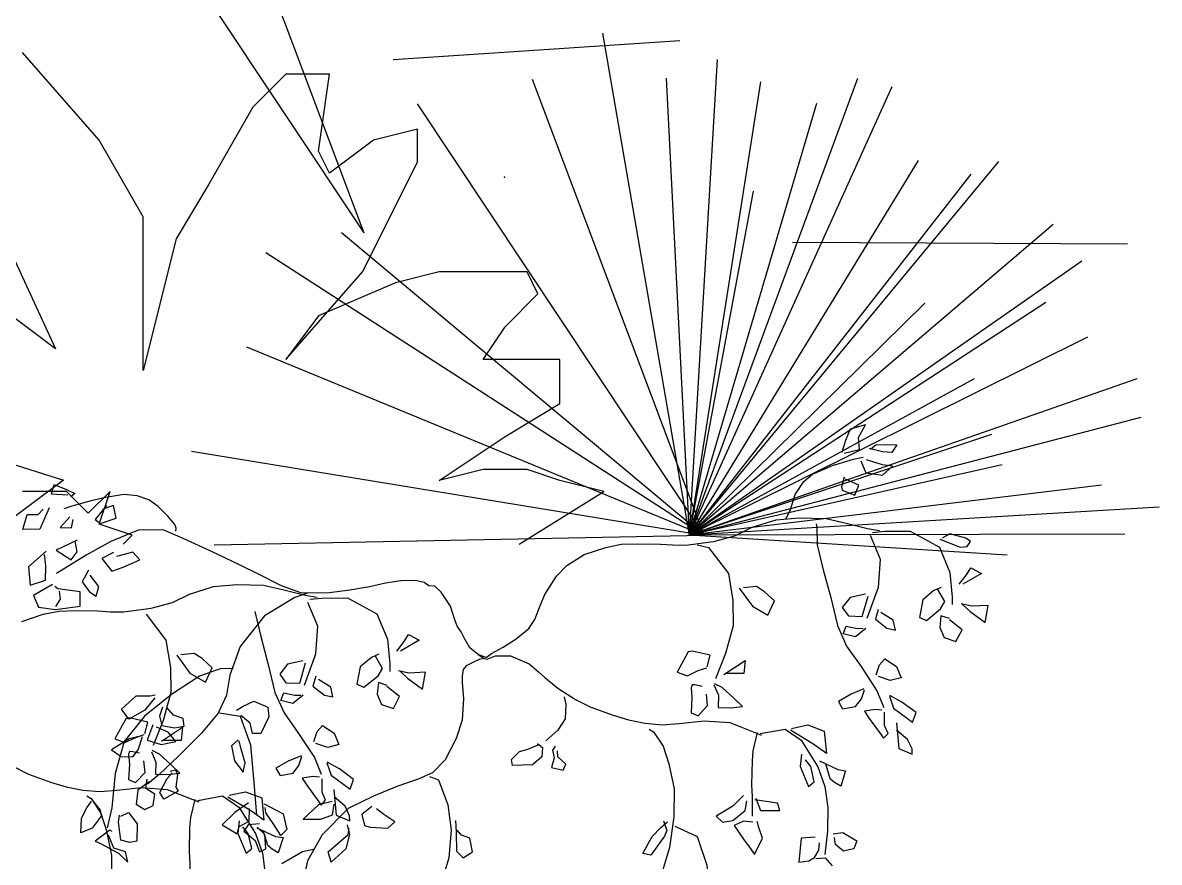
# Model space of a CAD drawing. Extents: x 594.41 to 596.31, y 172.36 to 173.85.
# Drawn here: x 595.727 to 596.308, y 172.637 to 173.066 of the extents above; entities that cross this region are included whole.
import ezdxf

# ---------------------------------------------------------------- set-up
doc = ezdxf.new("R2010")
doc.units = 0
doc.header["$LTSCALE"] = 0.3
doc.header["$MEASUREMENT"] = 0
doc.layers.get('0').update_dxf_attribs({"linetype": 'CONTINUOUS'})

msp = doc.modelspace()

# ---------------------------------------------------------------- linework, layer by layer
for p, q in [((595.81348, 173.19113), (595.9012, 172.95814)), ((595.81348, 173.19113), (595.9012, 172.95814)), ((595.75463, 173.17855), (595.9012, 172.95814)), ((595.75463, 173.17855), (595.9012, 172.95814)), ((596.0628, 173.05627), (595.91626, 173.04655)), ((596.02314, 173.06026), (596.06755, 172.8037)), ((595.76598, 173.00552), (595.72673, 173.05038)), ((596.08179, 173.0468), (596.06755, 172.8037)), ((595.8613, 173.03917), (595.84447, 173.02234)), ((595.88372, 173.03917), (595.8613, 173.03917)), ((595.87812, 172.99992), (595.88372, 173.03917)), ((595.98726, 173.0367), (596.07498, 172.8037)), ((596.05572, 173.03716), (596.06755, 172.8037)), ((596.15352, 173.03706), (596.06755, 172.8037)), ((596.10402, 173.03524), (596.06755, 172.8037)), ((596.17116, 173.03279), (596.06755, 172.8037)), ((595.84447, 173.02234), (595.82205, 172.9831)), ((595.92841, 173.02412), (596.07498, 172.8037)), ((596.13268, 173.0243), (596.06755, 172.8037)), ((595.92858, 173.01113), (595.90615, 173.00552)), ((595.92858, 172.99431), (595.92858, 173.01113)), ((595.78841, 172.96628), (595.76598, 173.00552)), ((595.90615, 173.00552), (595.88372, 172.9887)), ((595.88372, 172.9887), (595.87812, 172.99992)), ((595.90054, 172.93824), (595.92858, 172.99431)), ((596.1846, 172.99517), (596.06755, 172.8037)), ((596.22557, 172.99466), (596.06755, 172.8037)), ((596.21148, 172.98812), (596.06755, 172.8037)), ((595.82205, 172.9831), (595.80523, 172.95506)), ((596.10028, 172.97938), (596.06755, 172.8037)), ((595.70991, 172.97188), (595.74355, 172.89899)), ((595.78841, 172.91581), (595.78841, 172.96628)), ((596.25355, 172.96239), (596.06755, 172.8037)), ((595.88975, 172.9583), (596.07498, 172.8037)), ((595.80523, 172.95506), (595.78841, 172.88778)), ((596.29167, 172.95242), (596.12035, 172.95319)), ((595.8511, 172.94819), (596.07498, 172.8037)), ((596.26826, 172.94375), (596.06755, 172.8037)), ((595.8613, 172.89339), (595.90054, 172.93824)), ((595.93979, 172.93824), (595.91736, 172.93263)), ((595.98465, 172.93824), (595.93979, 172.93824)), ((595.99025, 172.92703), (595.98465, 172.93824)), ((595.74355, 172.89899), (595.6987, 172.93263)), ((595.91736, 172.93263), (595.87812, 172.91581)), ((595.97343, 172.91021), (595.99025, 172.92703)), ((596.24983, 172.92261), (596.06755, 172.8037)), ((596.18796, 172.92229), (596.06755, 172.8037)), ((595.78841, 172.88778), (595.78841, 172.91581)), ((595.87812, 172.91581), (595.8613, 172.89339)), ((595.96222, 172.89339), (595.97343, 172.91021)), ((596.27121, 172.90486), (596.06755, 172.8037)), ((595.84131, 172.89986), (596.07498, 172.8037)), ((595.99586, 172.89339), (595.96222, 172.89339)), ((596.00147, 172.89339), (595.99586, 172.89339)), ((596.00147, 172.87096), (596.00147, 172.89339)), ((596.2132, 172.88358), (596.06755, 172.8037)), ((596.29632, 172.88353), (596.06755, 172.8037)), ((595.97343, 172.85414), (596.00147, 172.87096)), ((596.29846, 172.86377), (596.06755, 172.8037)), ((596.14979, 172.85787), (596.14746, 172.85206)), ((596.15759, 172.86012), (596.14979, 172.85787)), ((596.15412, 172.85356), (596.15759, 172.86012)), ((595.93979, 172.83171), (595.97343, 172.85414)), ((596.22207, 172.85514), (596.06755, 172.8037)), ((596.14746, 172.85206), (596.14564, 172.84593)), ((596.15456, 172.84743), (596.15412, 172.85356)), ((595.81312, 172.8467), (596.07498, 172.8037)), ((596.14676, 172.8456), (596.15456, 172.84743)), ((596.16634, 172.84625), (596.15949, 172.84797)), ((596.16019, 172.84765), (596.16304, 172.85001)), ((596.16304, 172.85001), (596.17361, 172.84991)), ((596.17119, 172.84593), (596.16634, 172.84625)), ((596.17361, 172.84991), (596.17119, 172.84593)), ((595.72032, 172.84051), (595.74769, 172.83187)), ((596.15534, 172.84162), (596.15776, 172.8356)), ((596.16642, 172.83958), (596.15811, 172.84216)), ((595.96222, 172.83732), (595.93979, 172.83171)), ((595.98465, 172.83732), (595.96222, 172.83732)), ((596.00147, 172.83171), (595.98465, 172.83732)), ((596.22756, 172.83966), (596.06755, 172.8037)), ((596.15776, 172.8356), (596.16642, 172.83442)), ((596.17153, 172.83904), (596.16642, 172.83958)), ((596.16642, 172.83442), (596.17153, 172.83904)), ((595.74769, 172.83187), (595.71062, 172.80424)), ((595.74154, 172.82463), (595.74292, 172.82958)), ((595.74292, 172.82958), (595.74916, 172.8271)), ((596.0239, 172.8261), (596.00147, 172.83171)), ((596.27828, 172.82929), (596.06755, 172.8037)), ((596.14668, 172.83334), (596.14546, 172.82839)), ((596.15421, 172.82925), (596.14746, 172.83237)), ((596.15213, 172.82409), (596.15421, 172.82925)), ((595.74916, 172.8261), (595.72673, 172.8261)), ((595.74985, 172.82409), (595.74154, 172.82463)), ((595.74916, 172.8271), (595.75349, 172.82495)), ((595.76037, 172.81489), (595.74916, 172.8261)), ((595.75349, 172.82495), (595.75141, 172.82334)), ((595.77158, 172.8261), (595.76037, 172.81489)), ((595.76598, 172.80928), (595.77158, 172.8261)), ((595.98062, 172.79905), (596.0239, 172.8261)), ((596.14546, 172.82839), (596.14581, 172.82678)), ((596.14581, 172.82678), (596.15213, 172.82409)), ((595.73469, 172.8142), (595.73738, 172.81699)), ((595.74041, 172.81764), (595.73565, 172.80677)), ((595.7696, 172.81893), (595.76388, 172.81172)), ((595.77323, 172.81893), (595.76778, 172.81699)), ((595.77462, 172.81237), (595.77323, 172.81893)), ((596.30783, 172.8181), (596.06755, 172.8037)), ((595.72699, 172.80656), (595.72915, 172.8143)), ((595.72915, 172.8143), (595.73469, 172.8142)), ((595.75089, 172.81312), (595.74595, 172.80763)), ((595.75184, 172.80742), (595.75262, 172.81172)), ((595.76388, 172.81172), (595.76656, 172.80968)), ((595.76656, 172.80968), (595.77462, 172.81237)), ((595.73565, 172.80677), (595.72699, 172.80656)), ((595.74595, 172.80763), (595.75184, 172.80742)), ((595.7828, 172.80368), (595.76598, 172.80928)), ((596.13245, 172.80946), (596.13276, 172.80774)), ((595.7547, 172.80118), (595.74396, 172.79612)), ((595.75461, 172.79516), (595.75366, 172.80064)), ((595.77818, 172.79905), (595.7828, 172.80368)), ((595.82467, 172.79876), (596.07498, 172.8037)), ((596.29015, 172.80417), (596.06755, 172.8037)), ((596.23006, 172.79352), (596.06755, 172.8037)), ((596.1957, 172.80161), (596.206, 172.79763)), ((596.20072, 172.80441), (596.19682, 172.80226)), ((596.20903, 172.80215), (596.20072, 172.80441)), ((596.21128, 172.80053), (596.20903, 172.80215)), ((596.20964, 172.79785), (596.21128, 172.80053)), ((595.73876, 172.79559), (595.72976, 172.78752)), ((595.73868, 172.78806), (595.73807, 172.79376)), ((595.74396, 172.79612), (595.75158, 172.79118)), ((595.75158, 172.79118), (595.75461, 172.79516)), ((595.77332, 172.79483), (595.76734, 172.79171)), ((595.78311, 172.79494), (595.77471, 172.79279)), ((595.78674, 172.79118), (595.78311, 172.79494)), ((596.07163, 172.79881), (596.07742, 172.79742)), ((596.206, 172.79763), (596.20964, 172.79785)), ((595.73842, 172.78064), (595.73868, 172.78806)), ((595.76734, 172.79171), (595.77237, 172.78526)), ((595.77817, 172.7873), (595.78674, 172.79118)), ((595.72976, 172.78752), (595.73062, 172.77816)), ((595.76042, 172.78591), (595.75721, 172.77988)), ((595.76579, 172.77752), (595.76137, 172.78332)), ((595.77237, 172.78526), (595.77817, 172.7873)), ((596.20557, 172.77859), (596.20929, 172.78343)), ((596.217, 172.78419), (596.20747, 172.77859)), ((596.20929, 172.78343), (596.21154, 172.78709)), ((596.21154, 172.78709), (596.217, 172.78419)), ((595.73062, 172.77816), (595.73842, 172.78064)), ((595.74206, 172.77848), (595.73236, 172.77289)), ((595.74483, 172.77623), (595.74335, 172.77741)), ((595.75721, 172.77988), (595.76093, 172.77483)), ((595.7644, 172.77246), (595.76579, 172.77752)), ((596.09315, 172.77655), (596.09982, 172.7674)), ((596.10199, 172.77741), (596.09523, 172.77676)), ((596.10606, 172.77483), (596.10199, 172.77741)), ((596.19639, 172.77698), (596.19266, 172.77536)), ((595.73236, 172.77289), (595.73487, 172.76698)), ((595.74604, 172.77106), (595.74361, 172.76719)), ((595.75617, 172.77483), (595.74483, 172.77623)), ((595.74543, 172.77504), (595.74604, 172.77106)), ((595.75626, 172.76751), (595.75617, 172.77483)), ((595.76093, 172.77483), (595.7644, 172.77246)), ((596.11117, 172.77009), (596.10606, 172.77483)), ((596.14979, 172.77192), (596.14572, 172.76676)), ((596.15759, 172.77364), (596.14979, 172.77192)), ((596.15603, 172.76224), (596.15897, 172.77257)), ((596.18695, 172.77063), (596.18522, 172.7617)), ((596.19266, 172.77536), (596.18695, 172.77063)), ((596.19821, 172.76977), (596.19466, 172.77601)), ((595.73487, 172.76698), (595.74353, 172.76579)), ((595.74353, 172.76579), (595.75626, 172.76751)), ((596.09982, 172.7674), (596.10779, 172.76278)), ((596.10779, 172.76278), (596.11117, 172.77009)), ((596.14572, 172.76676), (596.14893, 172.76246)), ((596.16417, 172.76579), (596.1627, 172.76074)), ((596.18877, 172.76009), (596.19604, 172.76601)), ((596.19604, 172.76601), (596.19821, 172.76977)), ((596.2118, 172.7674), (596.20652, 172.76859)), ((596.20713, 172.76848), (596.21111, 172.76472)), ((596.21111, 172.76472), (596.21882, 172.75912)), ((596.22029, 172.76784), (596.2118, 172.7674)), ((596.21882, 172.75912), (596.22029, 172.76784)), ((596.14893, 172.76246), (596.15603, 172.76224)), ((596.1627, 172.76074), (596.16859, 172.75611)), ((596.17188, 172.7602), (596.16556, 172.76418)), ((596.17292, 172.75525), (596.17188, 172.7602)), ((596.18522, 172.7617), (596.18877, 172.76009)), ((596.19621, 172.76257), (596.19561, 172.75654)), ((596.20063, 172.76106), (596.19621, 172.76257)), ((596.20704, 172.75536), (596.20054, 172.76052)), ((596.14624, 172.75331), (596.1478, 172.75729)), ((596.15248, 172.75181), (596.14624, 172.75331)), ((596.1478, 172.75729), (596.15343, 172.756)), ((596.15776, 172.756), (596.15248, 172.75181)), ((596.15343, 172.756), (596.15646, 172.75611)), ((596.16859, 172.75611), (596.17292, 172.75525)), ((596.19561, 172.75654), (596.19786, 172.75138)), ((596.20392, 172.74933), (596.20704, 172.75536)), ((595.91804, 172.74447), (595.92177, 172.74931)), ((595.92947, 172.75006), (595.91995, 172.74447)), ((595.92177, 172.74931), (595.92402, 172.75296)), ((595.92402, 172.75296), (595.92947, 172.75006)), ((596.19786, 172.75138), (596.20392, 172.74933)), ((595.80563, 172.74242), (595.8123, 172.73328)), ((595.81446, 172.74328), (595.80771, 172.74264)), ((595.81853, 172.7407), (595.81446, 172.74328)), ((595.90886, 172.74285), (595.90514, 172.74124)), ((595.91068, 172.73565), (595.90713, 172.74189)), ((596.06709, 172.74406), (596.06146, 172.73374)), ((596.06899, 172.74449), (596.06709, 172.74406)), ((596.07826, 172.74234), (596.06899, 172.74449)), ((596.07679, 172.73643), (596.07826, 172.74234)), ((595.82364, 172.73597), (595.81853, 172.7407)), ((595.82026, 172.72866), (595.82364, 172.73597)), ((595.86227, 172.7378), (595.8582, 172.73263)), ((595.87006, 172.73952), (595.86227, 172.7378)), ((595.8685, 172.72812), (595.87145, 172.73844)), ((595.89942, 172.73651), (595.89769, 172.72758)), ((595.90514, 172.74124), (595.89942, 172.73651)), ((595.90852, 172.73188), (595.91068, 172.73565)), ((596.0722, 172.73449), (596.07653, 172.736)), ((596.08527, 172.73256), (596.0961, 172.73976)), ((596.0961, 172.73976), (596.09541, 172.73299)), ((596.16313, 172.73234), (596.16486, 172.7375)), ((596.16486, 172.7375), (596.16755, 172.74051)), ((596.16755, 172.74051), (596.17352, 172.73664)), ((596.17352, 172.73664), (596.17595, 172.73083)), ((595.8123, 172.73328), (595.82026, 172.72866)), ((595.8582, 172.73263), (595.8614, 172.72833)), ((595.87664, 172.73167), (595.87517, 172.72661)), ((595.88435, 172.72607), (595.87803, 172.73005)), ((595.90124, 172.72597), (595.90852, 172.73188)), ((595.92428, 172.73328), (595.91899, 172.73446)), ((595.9196, 172.73436), (595.92358, 172.73059)), ((595.92358, 172.73059), (595.93129, 172.725)), ((595.93277, 172.73371), (595.92428, 172.73328)), ((595.93129, 172.725), (595.93277, 172.73371)), ((596.06146, 172.73374), (596.06665, 172.73191)), ((596.06665, 172.73191), (596.0722, 172.73449)), ((596.09541, 172.73299), (596.08657, 172.73299)), ((596.17032, 172.72944), (596.16426, 172.73148)), ((596.17595, 172.73083), (596.17032, 172.72944)), ((595.8614, 172.72833), (595.8685, 172.72812)), ((595.87517, 172.72661), (595.88106, 172.72199)), ((595.88539, 172.72113), (595.88435, 172.72607)), ((595.89769, 172.72758), (595.90124, 172.72597)), ((595.90869, 172.72844), (595.90808, 172.72242)), ((595.91311, 172.72693), (595.90869, 172.72844)), ((595.91951, 172.72123), (595.91302, 172.7264)), ((596.06899, 172.72728), (596.06847, 172.72578)), ((596.06847, 172.72578), (596.0689, 172.72072)), ((596.07064, 172.72718), (596.06899, 172.72728)), ((596.0741, 172.72642), (596.07064, 172.72718)), ((596.08016, 172.72718), (596.0825, 172.72191)), ((596.08432, 172.72589), (596.08051, 172.72782)), ((596.09038, 172.7204), (596.08432, 172.72589)), ((596.15681, 172.72513), (596.1504, 172.72255)), ((596.1556, 172.72008), (596.15707, 172.7247)), ((595.77739, 172.71481), (595.78484, 172.72169)), ((595.78484, 172.72169), (595.79194, 172.72158)), ((595.79445, 172.72062), (595.78934, 172.71427)), ((595.79194, 172.72158), (595.79454, 172.72212)), ((595.83949, 172.71631), (595.84503, 172.71889)), ((595.84503, 172.71889), (595.85213, 172.71588)), ((595.85872, 172.71919), (595.86028, 172.72317)), ((595.86495, 172.71768), (595.85872, 172.71919)), ((595.86028, 172.72317), (595.86591, 172.72188)), ((595.87024, 172.72188), (595.86495, 172.71768)), ((595.86591, 172.72188), (595.86894, 172.72199)), ((595.88106, 172.72199), (595.88539, 172.72113)), ((595.90808, 172.72242), (595.91033, 172.71725)), ((595.9164, 172.71521), (595.91951, 172.72123)), ((596.00369, 172.72105), (596.00456, 172.71728)), ((596.0689, 172.72072), (596.06847, 172.71298)), ((596.07696, 172.71664), (596.07635, 172.72255)), ((596.0825, 172.72191), (596.08233, 172.71567)), ((596.09471, 172.71621), (596.09038, 172.7204)), ((596.1504, 172.72255), (596.14382, 172.71879)), ((596.14382, 172.71879), (596.14598, 172.71502)), ((596.15257, 172.71621), (596.1556, 172.72008)), ((596.16989, 172.72148), (596.17196, 172.71524)), ((596.1763, 172.71846), (596.17006, 172.7218)), ((596.18348, 172.71309), (596.1763, 172.71846)), ((595.78111, 172.70964), (595.77739, 172.71481)), ((595.78934, 172.71427), (595.78111, 172.70964)), ((595.79826, 172.71588), (595.7967, 172.71115)), ((595.80389, 172.7118), (595.80051, 172.71567)), ((595.83611, 172.71427), (595.83949, 172.71631)), ((595.85213, 172.71588), (595.85274, 172.71083)), ((595.91033, 172.71725), (595.9164, 172.71521)), ((596.06847, 172.71298), (596.07211, 172.71147)), ((596.07211, 172.71147), (596.07696, 172.71664)), ((596.08233, 172.71567), (596.08874, 172.71556)), ((596.08874, 172.71556), (596.09471, 172.71621)), ((596.14598, 172.71502), (596.15257, 172.71621)), ((596.16261, 172.71459), (596.15716, 172.71373)), ((596.15716, 172.71373), (596.15958, 172.71007)), ((596.16608, 172.71427), (596.16261, 172.71459)), ((596.16737, 172.70652), (596.16746, 172.7133)), ((596.17196, 172.71524), (596.18175, 172.70814)), ((596.18175, 172.70814), (596.18348, 172.71309)), ((595.77956, 172.70994), (595.77393, 172.69961)), ((595.78147, 172.71037), (595.77956, 172.70994)), ((595.79073, 172.70822), (595.78147, 172.71037)), ((595.78926, 172.7023), (595.79073, 172.70822)), ((595.79333, 172.70674), (595.79055, 172.69889)), ((595.7967, 172.71115), (595.798, 172.70642)), ((595.80883, 172.71007), (595.80389, 172.7118)), ((595.80935, 172.7062), (595.80883, 172.71007)), ((595.84304, 172.7076), (595.83827, 172.71158)), ((595.84425, 172.70233), (595.84304, 172.7076)), ((595.85274, 172.71083), (595.84849, 172.70244)), ((596.11992, 172.70491), (596.12823, 172.70674)), ((596.12823, 172.70674), (596.13654, 172.70362)), ((596.15958, 172.71007), (596.16486, 172.70287)), ((596.17344, 172.70782), (596.17465, 172.6948)), ((595.78692, 172.70104), (595.7812, 172.69964)), ((595.78467, 172.70037), (595.789, 172.70187)), ((595.78588, 172.69405), (595.78813, 172.70082)), ((595.80121, 172.70298), (595.79532, 172.70556)), ((595.79775, 172.69843), (595.80857, 172.70564)), ((595.798, 172.70642), (595.80441, 172.70534)), ((595.80519, 172.69824), (595.80121, 172.70298)), ((595.80441, 172.70534), (595.80935, 172.7062)), ((595.80857, 172.70564), (595.80788, 172.69886)), ((595.84849, 172.70244), (595.84425, 172.70233)), ((595.87561, 172.69821), (595.87734, 172.70338)), ((595.87734, 172.70338), (595.88002, 172.70639)), ((595.88002, 172.70639), (595.886, 172.70252)), ((595.886, 172.70252), (595.88842, 172.69671)), ((596.04711, 172.70459), (596.04928, 172.7033)), ((596.04928, 172.7033), (596.05425, 172.69588)), ((596.13074, 172.69717), (596.11931, 172.70405)), ((596.13654, 172.70362), (596.13767, 172.69222)), ((596.16486, 172.70287), (596.16694, 172.69996)), ((596.16694, 172.69996), (596.16919, 172.70244)), ((596.16919, 172.70244), (596.16737, 172.70652)), ((596.17915, 172.69932), (596.17352, 172.70416)), ((595.7812, 172.69964), (595.77228, 172.69405)), ((595.77393, 172.69961), (595.77913, 172.69778)), ((595.77913, 172.69778), (595.78467, 172.70037)), ((595.79055, 172.69889), (595.79757, 172.69684)), ((595.79757, 172.69684), (595.80519, 172.69824)), ((595.80788, 172.69886), (595.79905, 172.69886)), ((595.83706, 172.6991), (595.8336, 172.69609)), ((595.8336, 172.69609), (595.83516, 172.68845)), ((595.83845, 172.69437), (595.83749, 172.69856)), ((595.88279, 172.69531), (595.87673, 172.69735)), ((595.88842, 172.69671), (595.88279, 172.69531)), ((595.98498, 172.69437), (595.99035, 172.69663)), ((595.98992, 172.69727), (595.99252, 172.69523)), ((595.99252, 172.69523), (595.99217, 172.6905)), ((595.9991, 172.69588), (595.99763, 172.69394)), ((596.13767, 172.69222), (596.13074, 172.69717)), ((596.18149, 172.69448), (596.17915, 172.69932)), ((595.77228, 172.69405), (595.77713, 172.69071)), ((595.77713, 172.69071), (595.78319, 172.69039)), ((595.78147, 172.69316), (595.78095, 172.69165)), ((595.78095, 172.69165), (595.78138, 172.6866)), ((595.78311, 172.69305), (595.78147, 172.69316)), ((595.78658, 172.6923), (595.78311, 172.69305)), ((595.78319, 172.69039), (595.78588, 172.69405)), ((595.79264, 172.69305), (595.79498, 172.68778)), ((595.79679, 172.69176), (595.79298, 172.6937)), ((595.80286, 172.68628), (595.79679, 172.69176)), ((595.84053, 172.68738), (595.83845, 172.69437)), ((595.86928, 172.69101), (595.86287, 172.68843)), ((595.86807, 172.68595), (595.86954, 172.69058)), ((595.97667, 172.6891), (595.98083, 172.69319)), ((595.98083, 172.69319), (595.98498, 172.69437)), ((595.99217, 172.6905), (595.98741, 172.68641)), ((595.99849, 172.68996), (595.99711, 172.68501)), ((595.99763, 172.69394), (595.99849, 172.68996)), ((596.00031, 172.69039), (596.00014, 172.69351)), ((596.00447, 172.68673), (596.00031, 172.69039)), ((596.12502, 172.6919), (596.12433, 172.68544)), ((596.17465, 172.6948), (596.18158, 172.6919)), ((596.18158, 172.6919), (596.18149, 172.69448)), ((595.78138, 172.6866), (595.78095, 172.67885)), ((595.78943, 172.68251), (595.78883, 172.68843)), ((595.79498, 172.68778), (595.7948, 172.68154)), ((595.80242, 172.68318), (595.80502, 172.68383)), ((595.80719, 172.68208), (595.80286, 172.68628)), ((595.80502, 172.68383), (595.80597, 172.68135)), ((595.83516, 172.68845), (595.83957, 172.68265)), ((595.83957, 172.68265), (595.84053, 172.68738)), ((595.86287, 172.68843), (595.85629, 172.68466)), ((595.85629, 172.68466), (595.85846, 172.6809)), ((595.86504, 172.68208), (595.86807, 172.68595)), ((595.88236, 172.68735), (595.88444, 172.68111)), ((595.88877, 172.68434), (595.88253, 172.68767)), ((595.89596, 172.67896), (595.88877, 172.68434)), ((595.97719, 172.68598), (595.97667, 172.6891)), ((595.98741, 172.68641), (595.97719, 172.68598)), ((595.99711, 172.68501), (596.00317, 172.68372)), ((596.00317, 172.68372), (596.00447, 172.68673)), ((596.12433, 172.68544), (596.12858, 172.67533)), ((596.1297, 172.68544), (596.12693, 172.68888)), ((596.13143, 172.6777), (596.1297, 172.68544)), ((596.13412, 172.68835), (596.14356, 172.68394)), ((596.13966, 172.6792), (596.13732, 172.68695)), ((596.14356, 172.68394), (596.14746, 172.68329)), ((595.78095, 172.67885), (595.78458, 172.67735)), ((595.78458, 172.67735), (595.78943, 172.68251)), ((595.79142, 172.6777), (595.78562, 172.6735)), ((595.78986, 172.67436), (595.79055, 172.67899)), ((595.7948, 172.68154), (595.80121, 172.68143)), ((595.79696, 172.67221), (595.80069, 172.67931)), ((595.80069, 172.67931), (595.80329, 172.68222)), ((595.80121, 172.68143), (595.80719, 172.68208)), ((595.80597, 172.68135), (595.80519, 172.67501)), ((595.85846, 172.6809), (595.86504, 172.68208)), ((595.87509, 172.68047), (595.86963, 172.67961)), ((595.86963, 172.67961), (595.87205, 172.67595)), ((595.87855, 172.68014), (595.87509, 172.68047)), ((595.87985, 172.6724), (595.87994, 172.67918)), ((595.88444, 172.68111), (595.89423, 172.67401)), ((595.89423, 172.67401), (595.89596, 172.67896)), ((596.12858, 172.67533), (596.13143, 172.6777)), ((596.14183, 172.67737), (596.13966, 172.6792)), ((596.14746, 172.68329), (596.14503, 172.67555)), ((595.78562, 172.6735), (595.78492, 172.6663)), ((595.79437, 172.67135), (595.78986, 172.67436)), ((595.79895, 172.66888), (595.79696, 172.67221)), ((595.80623, 172.67286), (595.79895, 172.66888)), ((595.80519, 172.67501), (595.80623, 172.67286)), ((595.83239, 172.67079), (595.8407, 172.67261)), ((595.8407, 172.67261), (595.84902, 172.66949)), ((595.87205, 172.67595), (595.87734, 172.66874)), ((595.88167, 172.66831), (595.87985, 172.6724)), ((595.88591, 172.67369), (595.88712, 172.66067)), ((596.14503, 172.67555), (596.14183, 172.67737)), ((595.75955, 172.66436), (595.76197, 172.6678)), ((595.75959, 172.67046), (595.76176, 172.66917)), ((595.76176, 172.66917), (595.76672, 172.66175)), ((595.76241, 172.66834), (595.76639, 172.66328)), ((595.78492, 172.6663), (595.78926, 172.66361)), ((595.7935, 172.66565), (595.79437, 172.67135)), ((595.84321, 172.66304), (595.83178, 172.66993)), ((595.84226, 172.66694), (595.83533, 172.66199)), ((595.84902, 172.66949), (595.85014, 172.65809)), ((595.85031, 172.66651), (595.86001, 172.66135)), ((595.87734, 172.66874), (595.87942, 172.66584)), ((595.88495, 172.66759), (595.87811, 172.66587)), ((595.87942, 172.66584), (595.88167, 172.66831)), ((595.88513, 172.66081), (595.88608, 172.6663)), ((595.89163, 172.66519), (595.886, 172.67003)), ((596.09532, 172.67071), (596.08986, 172.66522)), ((596.0961, 172.66307), (596.09696, 172.66791)), ((596.11273, 172.66683), (596.10112, 172.66845)), ((596.10164, 172.66942), (596.10398, 172.66296)), ((596.11385, 172.66307), (596.11273, 172.66683)), ((595.75695, 172.6592), (595.75955, 172.66436)), ((595.76639, 172.66328), (595.767, 172.66006)), ((595.77574, 172.65705), (595.77626, 172.6606)), ((595.77704, 172.66016), (595.78085, 172.6621)), ((595.78085, 172.6621), (595.78527, 172.65629)), ((595.78926, 172.66361), (595.7935, 172.66565)), ((595.83533, 172.66199), (595.82875, 172.65575)), ((595.84269, 172.65758), (595.84286, 172.66414)), ((595.85014, 172.65809), (595.84321, 172.66304)), ((595.85109, 172.66178), (595.85074, 172.66457)), ((595.85516, 172.65586), (595.85109, 172.66178)), ((595.86001, 172.66135), (595.86183, 172.65339)), ((595.87811, 172.66587), (595.87014, 172.65855)), ((595.87932, 172.65866), (595.88513, 172.66081)), ((595.88712, 172.66067), (595.89405, 172.65777)), ((595.89397, 172.66035), (595.89163, 172.66519)), ((595.89405, 172.65777), (595.89397, 172.66035)), ((595.90539, 172.66511), (595.9002, 172.66092)), ((595.9002, 172.66092), (595.90158, 172.65532)), ((595.91146, 172.66103), (595.90773, 172.66382)), ((595.917, 172.65726), (595.91146, 172.66103)), ((596.08986, 172.66522), (596.08129, 172.66006)), ((596.08986, 172.65791), (596.0961, 172.66307)), ((596.10398, 172.66296), (596.11385, 172.66307)), ((595.7566, 172.65156), (595.75695, 172.6592)), ((595.767, 172.66006), (595.76241, 172.65393)), ((595.77696, 172.6479), (595.77574, 172.65705)), ((595.78527, 172.65629), (595.7851, 172.64736)), ((595.82875, 172.65575), (595.83645, 172.65113)), ((595.83645, 172.65113), (595.83749, 172.65479)), ((595.8375, 172.65777), (595.83681, 172.65132)), ((595.83749, 172.65479), (595.84269, 172.65758)), ((595.84218, 172.65132), (595.8394, 172.65476)), ((595.84217, 172.65575), (595.83983, 172.65253)), ((595.84789, 172.65619), (595.84217, 172.65575)), ((595.85066, 172.65081), (595.84667, 172.65446)), ((595.85871, 172.65027), (595.85516, 172.65586)), ((595.87014, 172.65855), (595.87932, 172.65866)), ((595.89266, 172.65565), (595.89396, 172.6507)), ((595.90158, 172.65532), (595.90453, 172.65457)), ((595.90453, 172.65457), (595.91353, 172.65403)), ((595.91353, 172.65403), (595.917, 172.65726)), ((595.948, 172.65791), (595.94835, 172.65199)), ((596.04855, 172.64973), (596.05297, 172.65436)), ((596.05297, 172.65436), (596.05652, 172.65726)), ((596.05444, 172.6578), (596.05617, 172.65285)), ((596.08129, 172.66006), (596.08458, 172.65715)), ((596.08458, 172.65715), (596.08986, 172.65791)), ((596.09523, 172.65758), (596.09056, 172.65532)), ((596.09056, 172.65532), (596.09532, 172.64844)), ((596.1, 172.65715), (596.09523, 172.65758)), ((596.1032, 172.65436), (596.10225, 172.65737)), ((596.10502, 172.64887), (596.1032, 172.65436)), ((595.76241, 172.65393), (595.7566, 172.65156)), ((595.77141, 172.65307), (595.76388, 172.64736)), ((595.77341, 172.64371), (595.77063, 172.65048)), ((595.77263, 172.65231), (595.77141, 172.65307)), ((595.83681, 172.65132), (595.84105, 172.64121)), ((595.83983, 172.65253), (595.84572, 172.64769)), ((595.84391, 172.64357), (595.84218, 172.65132)), ((595.84659, 172.65422), (595.85603, 172.64981)), ((595.85214, 172.64508), (595.8498, 172.65282)), ((595.85109, 172.64338), (595.85066, 172.65081)), ((595.85603, 172.64981), (595.85993, 172.64917)), ((595.85993, 172.64917), (595.8575, 172.64142)), ((595.86183, 172.65339), (595.85871, 172.65027)), ((595.88296, 172.64199), (595.89318, 172.6507)), ((595.89396, 172.6507), (595.89197, 172.64338)), ((595.89318, 172.6507), (595.89379, 172.65382)), ((595.94835, 172.65199), (595.94852, 172.64231)), ((595.95112, 172.65048), (595.94887, 172.65296)), ((595.95545, 172.64887), (595.95112, 172.65048)), ((595.95675, 172.64199), (595.95545, 172.64887)), ((596.04387, 172.64113), (596.04855, 172.64973)), ((596.05487, 172.64984), (596.04786, 172.64027)), ((596.05617, 172.65285), (596.05487, 172.64984)), ((596.10095, 172.64048), (596.10502, 172.64887)), ((596.12476, 172.64887), (596.12364, 172.63672)), ((596.13195, 172.64941), (596.12476, 172.64887)), ((596.14122, 172.65113), (596.14616, 172.65178)), ((596.14235, 172.64575), (596.14183, 172.6493)), ((596.14616, 172.65178), (596.15326, 172.64747)), ((595.76388, 172.64736), (595.7663, 172.64629)), ((595.7663, 172.64629), (595.77583, 172.64123)), ((595.77938, 172.64199), (595.77341, 172.64371)), ((595.78163, 172.64672), (595.77696, 172.6479)), ((595.7851, 172.64736), (595.78163, 172.64672)), ((595.84105, 172.64121), (595.84391, 172.64357)), ((595.84572, 172.64769), (595.84797, 172.64188)), ((595.84797, 172.64188), (595.85109, 172.64338)), ((595.8543, 172.64325), (595.85214, 172.64508)), ((595.8575, 172.64142), (595.8543, 172.64325)), ((595.89197, 172.64338), (595.88452, 172.63672)), ((596.09532, 172.64844), (596.09878, 172.64371)), ((596.09878, 172.64371), (596.10095, 172.64048)), ((596.13152, 172.63908), (596.13377, 172.64274)), ((596.13377, 172.64274), (596.13412, 172.6465)), ((596.14642, 172.6422), (596.14235, 172.64575)), ((596.1517, 172.64349), (596.14642, 172.6422)), ((596.15326, 172.64747), (596.1517, 172.64349)), ((595.77583, 172.64123), (595.78051, 172.63661)), ((595.78051, 172.63661), (595.77938, 172.64199)), ((595.88452, 172.63672), (595.88296, 172.64199)), ((595.94852, 172.64231), (595.95199, 172.63887)), ((595.95199, 172.63887), (595.95675, 172.64199)), ((596.04786, 172.64027), (596.04387, 172.64113)), ((596.12364, 172.63672), (596.12875, 172.63736)), ((596.12875, 172.63736), (596.13152, 172.63908)), ((596.1323, 172.63854), (596.13706, 172.63887)), ((596.13706, 172.63887), (596.1407, 172.63478))]:
    msp.add_line(p, q)
at = {"color": 2}
for p, q in [((596.13276, 172.80774), (596.13297, 172.79881)), ((596.07742, 172.79742), (596.08756, 172.78419)), ((596.13297, 172.79881), (596.13607, 172.78601)), ((596.08756, 172.78419), (596.08983, 172.77031)), ((596.13607, 172.78601), (596.1399, 172.77182)), ((595.86588, 172.77192), (595.85037, 172.76246)), ((595.87292, 172.77429), (595.86588, 172.77192)), ((596.1399, 172.77182), (596.14331, 172.75751)), ((595.84544, 172.76469), (595.84854, 172.75189)), ((596.08983, 172.77031), (596.09004, 172.7574)), ((595.78989, 172.76329), (595.80003, 172.75006)), ((595.85037, 172.76246), (595.83806, 172.74675)), ((596.09004, 172.7574), (596.08611, 172.7432)), ((596.14331, 172.75751), (596.14797, 172.74708)), ((595.80003, 172.75006), (595.80231, 172.73618)), ((595.84854, 172.75189), (595.85237, 172.73769)), ((595.83806, 172.74675), (595.83268, 172.73212)), ((596.08611, 172.7432), (596.08104, 172.7303)), ((596.14797, 172.74708), (596.15541, 172.73653)), ((595.80231, 172.73618), (595.80251, 172.72328)), ((595.82833, 172.73567), (595.81716, 172.73159)), ((595.83444, 172.73546), (595.82833, 172.73567)), ((595.85237, 172.73769), (595.85579, 172.72338)), ((596.15541, 172.73653), (596.16348, 172.72416)), ((595.81716, 172.73159), (595.80299, 172.72234)), ((595.83268, 172.73212), (595.83102, 172.72191)), ((596.16348, 172.72416), (596.167, 172.71567)), ((595.80299, 172.72234), (595.78913, 172.71115)), ((595.80251, 172.72328), (595.79858, 172.70908)), ((595.83102, 172.72191), (595.82678, 172.71276)), ((595.85579, 172.72338), (595.86044, 172.71295)), ((595.82678, 172.71276), (595.8183, 172.70255)), ((595.86044, 172.71295), (595.86789, 172.70241)), ((596.00456, 172.71728), (596.00412, 172.70986)), ((595.78913, 172.71115), (595.77868, 172.69824)), ((595.79858, 172.70908), (595.79351, 172.69617)), ((596.00412, 172.70986), (596.00031, 172.70416)), ((595.8183, 172.70255), (595.80661, 172.69093)), ((595.86789, 172.70241), (595.87596, 172.69004)), ((596.00031, 172.70416), (595.99434, 172.69867)), ((596.1039, 172.70233), (596.11652, 172.70459)), ((596.11652, 172.70459), (596.1248, 172.69889)), ((595.77868, 172.69824), (595.77413, 172.68189)), ((596.05425, 172.69588), (596.05715, 172.68684)), ((596.1248, 172.69889), (596.13338, 172.68533)), ((595.80661, 172.69093), (595.79658, 172.68146)), ((595.87596, 172.69004), (595.87947, 172.68154)), ((596.05715, 172.68684), (596.05983, 172.67415)), ((596.13338, 172.68533), (596.1369, 172.67533)), ((595.77413, 172.68189), (595.77237, 172.66436)), ((595.79658, 172.68146), (595.79068, 172.67641)), ((595.93477, 172.68049), (595.93933, 172.67867)), ((595.93933, 172.67867), (595.94419, 172.66587)), ((596.05983, 172.67415), (596.05973, 172.65984)), ((596.1369, 172.67533), (596.13835, 172.66457)), ((595.81637, 172.6682), (595.82899, 172.67046)), ((595.82899, 172.67046), (595.83727, 172.66476)), ((595.76672, 172.66175), (595.76962, 172.65272)), ((595.77237, 172.66436), (595.7701, 172.65425)), ((595.83727, 172.66476), (595.84586, 172.65121)), ((595.94419, 172.66587), (595.94584, 172.65296)), ((596.13835, 172.66457), (596.13824, 172.65253)), ((596.05973, 172.65984), (596.05746, 172.64414)), ((595.76962, 172.65272), (595.77231, 172.64002)), ((595.84586, 172.65121), (595.84937, 172.64121)), ((595.94584, 172.65296), (595.9446, 172.63887)), ((596.13824, 172.65253), (596.1369, 172.64059)), ((595.8755, 172.64317), (595.86981, 172.64188)), ((596.05746, 172.64414), (596.05352, 172.63102)), ((595.77231, 172.64002), (595.77221, 172.62572)), ((595.84937, 172.64121), (595.85082, 172.63045)), ((595.86981, 172.64188), (595.85926, 172.63586)), ((595.9446, 172.63887), (595.93912, 172.62015))]:
    msp.add_line(p, q, dxfattribs=at)
for points in [[(596.11704, 172.81226), (596.11931, 172.81678), (596.12169, 172.82441), (596.12614, 172.83108), (596.13059, 172.83496), (596.14073, 172.83936), (596.15159, 172.84248), (596.15645, 172.84356)], [(595.80516, 172.8057), (595.80527, 172.80731), (595.80454, 172.80914), (595.80268, 172.81129), (595.80102, 172.81344), (595.79606, 172.81828), (595.7914, 172.82183), (595.7853, 172.82388), (595.77847, 172.82452), (595.76927, 172.82291), (595.76192, 172.82129), (595.75189, 172.8186), (595.74786, 172.81721)], [(595.96374, 172.74127), (595.96653, 172.7432), (595.97243, 172.74643), (595.97915, 172.75073), (595.98556, 172.756), (595.98856, 172.76063), (595.99156, 172.76816), (595.99374, 172.77332), (595.99963, 172.78279), (596.00501, 172.78827), (596.01391, 172.79376), (596.02487, 172.79742), (596.03284, 172.79903), (596.04121, 172.79935), (596.0529, 172.79914), (596.05901, 172.79871), (596.06583, 172.7986), (596.08001, 172.80053), (596.09087, 172.80344), (596.09966, 172.80774), (596.11197, 172.81161), (596.12376, 172.81258), (596.13752, 172.81226), (596.14786, 172.80989), (596.15872, 172.8072), (596.16483, 172.80613)], [(595.96374, 172.74127), (595.96281, 172.74159), (595.9596, 172.74267), (595.95546, 172.74622), (595.95288, 172.75063), (595.95091, 172.75439), (595.94895, 172.75719), (595.94781, 172.76052), (595.94553, 172.7674), (595.94067, 172.77461), (595.93757, 172.77773), (595.93446, 172.77784), (595.93209, 172.77956), (595.92743, 172.78053), (595.92009, 172.78042), (595.91222, 172.77913), (595.90405, 172.7773), (595.89412, 172.77558), (595.88233, 172.77407), (595.86899, 172.77429), (595.85906, 172.77784), (595.84778, 172.78365), (595.83764, 172.78859), (595.82295, 172.79548), (595.80889, 172.80204), (595.79865, 172.80645), (595.78582, 172.80624), (595.77196, 172.80053), (595.75924, 172.79344), (595.74413, 172.78408)], [(596.16121, 172.80505), (596.16731, 172.8057), (596.18045, 172.80581), (596.19545, 172.79763), (596.20082, 172.78462), (596.20196, 172.77203), (596.20196, 172.76827)], [(596.15997, 172.80365), (596.16514, 172.7915), (596.1641, 172.77698), (596.15831, 172.76106)], [(595.72638, 172.75963), (595.73735, 172.76329), (595.74531, 172.7649), (595.75369, 172.76523), (595.76538, 172.76501), (595.77148, 172.76458), (595.77831, 172.76447), (595.79248, 172.76641), (595.80334, 172.76931), (595.81213, 172.77362), (595.82444, 172.77749), (595.83624, 172.77846), (595.84999, 172.77813), (595.86034, 172.77577), (595.8712, 172.77308), (595.8773, 172.772)], [(595.87368, 172.77093), (595.87978, 172.77157), (595.89292, 172.77168), (595.90792, 172.76351), (595.9133, 172.75049), (595.91444, 172.73791), (595.91444, 172.73414)], [(595.87244, 172.76953), (595.87761, 172.75737), (595.87658, 172.74285), (595.87078, 172.72693)], [(595.9596, 172.74267), (595.96281, 172.74073), (595.96022, 172.74019), (595.95732, 172.7389), (595.9536, 172.73696), (595.95195, 172.73514), (595.95143, 172.73191), (595.95153, 172.72825), (595.95215, 172.72019), (595.95153, 172.70921), (595.94843, 172.69975), (595.94274, 172.68888), (595.93633, 172.68232), (595.92898, 172.6791), (595.91802, 172.67533), (595.90612, 172.67028), (595.89319, 172.66414), (595.87995, 172.65059), (595.8724, 172.63725), (595.86919, 172.62241)], [(595.96281, 172.74073), (595.96425, 172.74041), (595.9686, 172.74202), (595.97625, 172.74213), (595.98567, 172.73804), (595.99053, 172.73385), (595.99374, 172.73105), (596.00036, 172.72556), (596.00936, 172.71975), (596.01732, 172.71577), (596.0286, 172.71169), (596.03656, 172.70932), (596.04504, 172.7076), (596.05373, 172.70685), (596.06242, 172.70749), (596.07514, 172.70889), (596.08828, 172.70792), (596.10442, 172.70158)], [(595.8274, 172.71298), (595.83795, 172.71115), (595.84333, 172.69663), (595.84509, 172.67522), (595.84644, 172.6607)], [(595.67528, 172.7066), (595.67673, 172.70628), (595.68107, 172.7079), (595.68873, 172.708), (595.69814, 172.70392), (595.703, 172.69972), (595.70621, 172.69692), (595.71283, 172.69144), (595.72183, 172.68563), (595.72979, 172.68165), (595.74107, 172.67756), (595.74903, 172.6752), (595.75752, 172.67347), (595.76621, 172.67272), (595.77489, 172.67337), (595.78762, 172.67477), (595.80076, 172.6738), (595.81689, 172.66745)], [(596.10235, 172.70287), (596.10007, 172.69351), (596.09966, 172.68845), (596.09945, 172.67608), (596.09976, 172.67017), (596.09976, 172.66016)], [(595.81482, 172.66874), (595.81255, 172.65938), (595.81213, 172.65433), (595.81193, 172.64196), (595.81224, 172.63604), (595.81224, 172.62604)], [(596.06014, 172.65511), (596.07163, 172.64973), (596.07659, 172.6351), (596.07773, 172.62187), (596.07835, 172.6081)]]:
    msp.add_lwpolyline(points, dxfattribs=at)
msp.add_point((595.9731, 172.98664))

doc.saveas('drawing.dxf')
